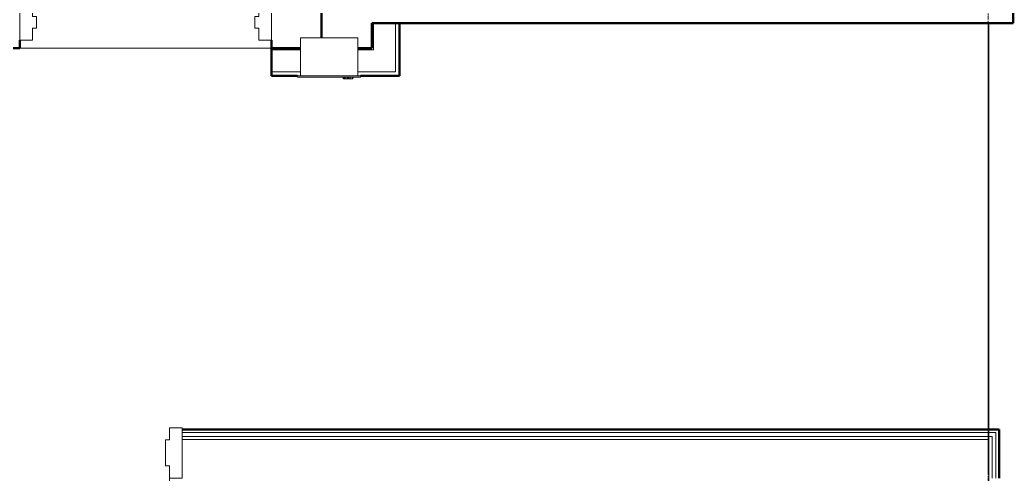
# Model space of a CAD drawing. Header units: inches. Extents: x -4235 to -464, y 9767 to 12344.
# Drawn here: x -3635.3 to -3477.3, y 11363.2 to 11435.5 of the extents above; entities that cross this region are included whole.
import ezdxf

# ---------------------------------------------------------------- set-up
doc = ezdxf.new("R2010")
doc.units = ezdxf.units.IN
doc.header["$MEASUREMENT"] = 0
doc.linetypes.add('Grid Line 1_2_', pattern=[0.875, 0.5, -0.125, 0.125, -0.125])
for name, color, linetype, lineweight in [('0-1', 7, 'Continuous', 5), ('0-3', 7, 'Continuous', 9), ('A-DOOR-1', 7, 'Continuous', 9), ('A-DOOR-2', 130, 'Continuous', 20), ('A-DOOR-FRAM-1', 130, 'Continuous', 20), ('A-FLOR-4', 192, 'Continuous', 9), ('A-WALL-1', 250, 'Continuous', 50), ('A-WALL-2', 50, 'Continuous', 13), ('A-WALL-3', 10, 'Continuous', 9), ('A-WALL-4', 254, 'Continuous', 9), ('E-FIRE-1', 7, 'Continuous', 9), ('I-WALL-1', 250, 'Continuous', 50), ('I-WALL-2', 10, 'Continuous', 9), ('I-WALL-3', 254, 'Continuous', 9), ('S-GRID-1', 1, 'Grid Line 1_2_', 9)]:
    doc.layers.add(name, color=color, linetype=linetype, lineweight=lineweight)

# ---------------------------------------------------------------- blocks, each defined once
blk = doc.blocks.new('HOLLOW METAL - UNIT DOOR-2191978-BACKGROUND - 2ND FLOOR')
at = {"layer": 'A-DOOR-1'}
blk.add_arc((18, 4.125), 36, 90, 180, dxfattribs=at)
at = {"layer": 'A-DOOR-2'}
for p, q in [((18, 40.125), (16.25, 40.125)), ((16.25, 40.125), (16.25, 4.125)), ((18, 4.125), (18, 40.125)), ((16.25, 4.125), (18, 4.125))]:
    blk.add_line(p, q, dxfattribs=at)
at = {"layer": 'A-DOOR-FRAM-1'}
for p, q in [((-18, 4.125), (-20, 4.125)), ((-20, 4.125), (-20, -3.875)), ((-18, 2.1875), (-18, 4.125)), ((18, 4.125), (18, 2.1875)), ((20, 4.125), (18, 4.125)), ((20, -3.875), (20, 4.125)), ((-17.375, 2.1875), (-18, 2.1875)), ((-17.375, -1.9375), (-17.375, 2.1875)), ((18, 2.1875), (17.375, 2.1875)), ((17.375, 2.1875), (17.375, -1.9375)), ((-18, -3.875), (-18, -1.9375)), ((-18, -1.9375), (-17.375, -1.9375)), ((17.375, -1.9375), (18, -1.9375)), ((18, -1.9375), (18, -3.875)), ((-20, -3.875), (-18, -3.875)), ((18, -3.875), (20, -3.875))]:
    blk.add_line(p, q, dxfattribs=at)
blk = doc.blocks.new('104416 - Fire Extinguishers - Wall - Class A - Light - 2A-2205784-BACKGROUND - 2ND FLOOR')
at = {"layer": 'E-FIRE-1'}
for p, q in [((13.19, 2.44), (13.19, 2.19)), ((23.19, 2.44), (13.19, 2.44)), ((13.19, 2.44), (23.19, 2.44)), ((13.19, 2.44), (13.19, 2.19)), ((23.19, 2.19), (13.19, 2.19)), ((13.63, -3.81), (13.63, 2.19)), ((14.41, 2.44), (14.41, 2.69)), ((14.44, 2.69), (14.84, 2.69)), ((14.44, 2.44), (14.44, 2.69)), ((14.84, 2.69), (15.03, 2.69)), ((14.84, 2.44), (14.84, 2.69)), ((15.03, 2.69), (15.11, 2.69)), ((15.03, 2.44), (15.03, 2.69)), ((15.11, 2.69), (15.24, 2.69)), ((15.11, 2.44), (15.11, 2.69)), ((15.24, 2.69), (15.51, 2.69)), ((15.24, 2.44), (15.24, 2.69)), ((15.51, 2.69), (15.73, 2.69)), ((15.51, 2.44), (15.51, 2.69)), ((15.73, 2.69), (15.87, 2.69)), ((15.73, 2.44), (15.73, 2.69)), ((15.87, 2.69), (15.91, 2.69)), ((15.87, 2.44), (15.87, 2.69)), ((15.91, 2.44), (15.91, 2.69)), ((15.94, 2.44), (15.94, 2.69)), ((22.75, 2.19), (22.75, -3.81)), ((23.19, 2.19), (23.19, 2.44)), ((23.19, 2.19), (23.19, 2.44)), ((22.75, -3.81), (13.63, -3.81))]:
    blk.add_line(p, q, dxfattribs=at)
blk = doc.blocks.new('CTR - 1st Phase - Common Walls_rvt-1-BACKGROUND - 2ND FLOOR')
at = {"layer": 'A-WALL-1'}
for p, q in [((-3579.32, 11434.99), (-3579.32, 11430.99)), ((-3574.95, 11434.99), (-3579.32, 11434.99)), ((-3574.95, 11430.99), (-3574.95, 11434.99)), ((-3590.7, 11430.99), (-3595.32, 11430.99)), ((-3595.32, 11430.99), (-3595.32, 11426.61)), ((-3579.32, 11430.99), (-3581.57, 11430.99)), ((-3574.95, 11427.24), (-3574.95, 11430.99)), ((-3595.32, 11426.61), (-3591.14, 11426.61)), ((-3581.14, 11426.61), (-3574.95, 11426.61)), ((-3574.95, 11426.61), (-3574.95, 11427.24))]:
    blk.add_line(p, q, dxfattribs=at)
at = {"layer": 'A-WALL-2'}
for p, q in [((-3579.07, 11430.99), (-3579.07, 11434.99)), ((-3575.57, 11430.99), (-3575.57, 11434.99)), ((-3590.7, 11430.74), (-3595.32, 11430.74)), ((-3579.07, 11430.74), (-3581.57, 11430.74)), ((-3579.07, 11430.99), (-3579.07, 11430.74)), ((-3575.57, 11430.99), (-3575.57, 11430.74)), ((-3575.57, 11430.74), (-3575.57, 11427.24)), ((-3590.7, 11427.24), (-3595.32, 11427.24)), ((-3575.57, 11427.24), (-3581.57, 11427.24)), ((-3480.05, 11369.86), (-3609.52, 11369.86)), ((-3480.05, 11369.86), (-3480.05, 11369.24)), ((-3480.67, 11369.24), (-3609.52, 11369.24)), ((-3481.17, 11368.74), (-3609.52, 11368.74)), ((-3481.17, 11368.74), (-3481.17, 11363.24)), ((-3480.67, 11369.24), (-3480.67, 11368.74)), ((-3480.67, 11368.74), (-3480.67, 11362.61)), ((-3480.05, 11369.24), (-3480.05, 11362.61))]:
    blk.add_line(p, q, dxfattribs=at)
at = {"layer": 'A-WALL-3'}
for p, q in [((-3579.32, 11434.99), (-3579.32, 11430.99)), ((-3579.32, 11434.99), (-3574.95, 11434.99)), ((-3590.7, 11430.99), (-3595.32, 11430.99)), ((-3579.32, 11430.99), (-3581.57, 11430.99)), ((-3591.14, 11426.61), (-3590.7, 11426.61)), ((-3581.57, 11426.61), (-3581.14, 11426.61))]:
    blk.add_line(p, q, dxfattribs=at)
at = {"layer": 'A-WALL-4'}
for p, q in [((-3574.95, 11430.99), (-3574.95, 11434.99)), ((-3595.32, 11430.99), (-3595.32, 11426.61)), ((-3574.95, 11430.99), (-3574.95, 11426.61)), ((-3595.32, 11426.61), (-3591.14, 11426.61)), ((-3581.14, 11426.61), (-3574.95, 11426.61))]:
    blk.add_line(p, q, dxfattribs=at)
at = {"layer": 'I-WALL-1'}
for p, q in [((-3479.55, 11370.36), (-3609.52, 11370.36)), ((-3479.55, 11369.86), (-3479.55, 11370.36)), ((-3479.55, 11362.61), (-3479.55, 11369.86))]:
    blk.add_line(p, q, dxfattribs=at)
at = {"layer": 'I-WALL-2'}
blk.add_line((-3609.52, 11362.61), (-3609.52, 11370.36), dxfattribs=at)
at = {"layer": 'I-WALL-3'}
for q in [(-3609.52, 11370.36), (-3479.55, 11362.61)]:
    blk.add_line((-3479.55, 11370.36), q, dxfattribs=at)
at = {"layer": '0-3', "rotation": 180}
for name, p in [('104416 - Fire Extinguishers - Wall - Class A - Light - 2A-2205784-BACKGROUND - 2ND FLOOR', (-3567.95, 11428.8)), ('HOLLOW METAL - UNIT DOOR-2191978-BACKGROUND - 2ND FLOOR', (-3629.52, 11366.74))]:
    blk.add_blockref(name, p, dxfattribs=at)
blk = doc.blocks.new('HOLLOW METAL - STAIR DOOR 3-0 x 7-0-2453423-BACKGROUND - 2ND FLOOR')
at = {"layer": 'A-DOOR-1'}
blk.add_arc((18, 3.25), 36, 90, 180, dxfattribs=at)
at = {"layer": 'A-DOOR-2'}
for p, q in [((18, 39.25), (16.25, 39.25)), ((16.25, 39.25), (16.25, 3.25)), ((18, 3.25), (18, 39.25)), ((16.25, 3.25), (18, 3.25))]:
    blk.add_line(p, q, dxfattribs=at)
at = {"layer": 'A-DOOR-FRAM-1'}
for p, q in [((-18, 3.25), (-20, 3.25)), ((-20, 3.25), (-20, -2.5)), ((-18, 1.3125), (-18, 3.25)), ((18, 3.25), (18, 1.3125)), ((20, 3.25), (18, 3.25)), ((20, -2.5), (20, 3.25)), ((-17.375, 1.3125), (-18, 1.3125)), ((-17.375, -0.5625), (-17.375, 1.3125)), ((18, 1.3125), (17.375, 1.3125)), ((17.375, 1.3125), (17.375, -0.5625)), ((-18, -2.5), (-18, -0.5625)), ((-18, -0.5625), (-17.375, -0.5625)), ((17.375, -0.5625), (18, -0.5625)), ((18, -0.5625), (18, -2.5)), ((-20, -2.5), (-18, -2.5)), ((18, -2.5), (20, -2.5))]:
    blk.add_line(p, q, dxfattribs=at)
blk = doc.blocks.new('CTR - 1st Phase -Stairs _ Elevators_rvt-1-BACKGROUND - 2ND FLOOR')
at = {"layer": 'A-WALL-1'}
for p, q in [((-3587.32, 11542.99), (-3587.32, 11432.61)), ((-3477.32, 11434.99), (-3477.32, 11466.43)), ((-3587.32, 11432.61), (-3587.32, 11438.99)), ((-3579.32, 11434.99), (-3485.32, 11434.99)), ((-3579.32, 11430.99), (-3579.32, 11434.99)), ((-3485.32, 11434.99), (-3477.32, 11434.99)), ((-3635.32, 11430.99), (-3635.32, 11432.24)), ((-3595.32, 11432.24), (-3595.32, 11430.99)), ((-3827.32, 11430.99), (-3635.32, 11430.99)), ((-3595.32, 11430.99), (-3590.7, 11430.99)), ((-3581.57, 11430.99), (-3579.32, 11430.99))]:
    blk.add_line(p, q, dxfattribs=at)
at = {"layer": '0-3'}
blk.add_blockref('HOLLOW METAL - STAIR DOOR 3-0 x 7-0-2453423-BACKGROUND - 2ND FLOOR', (-3615.32, 11434.74), dxfattribs=at)

msp = doc.modelspace()

# ---------------------------------------------------------------- linework, layer by layer
at = {"layer": 'A-FLOR-4'}
for p, q in [((-3477.32, 11466.68), (-3477.32, 11434.99)), ((-3579.32, 11434.99), (-3579.32, 11430.99)), ((-3477.32, 11434.99), (-3579.32, 11434.99)), ((-3481.32, 11434.99), (-3481.32, 11369.87)), ((-3481.17, 11369.87), (-3481.17, 11434.99)), ((-3590.7, 11430.99), (-3827.32, 11430.99)), ((-3579.32, 11430.99), (-3581.57, 11430.99)), ((-3481.32, 11369.86), (-3481.32, 11369.24)), ((-3481.17, 11369.24), (-3481.17, 11369.86)), ((-3481.32, 11369.24), (-3481.32, 11368.74)), ((-3481.32, 11368.74), (-3481.32, 11363.24)), ((-3481.17, 11369.24), (-3481.17, 11027.44)), ((-3481.32, 11363.24), (-3481.17, 11363.24))]:
    msp.add_line(p, q, dxfattribs=at)
at = {"layer": 'S-GRID-1'}
msp.add_line((-3481.32, 9836.18), (-3481.32, 12294.59), dxfattribs=at)

# ---------------------------------------------------------------- block references
at = {"layer": '0-1'}
for name in ['CTR - 1st Phase - Common Walls_rvt-1-BACKGROUND - 2ND FLOOR', 'CTR - 1st Phase -Stairs _ Elevators_rvt-1-BACKGROUND - 2ND FLOOR']:
    msp.add_blockref(name, (0, 0), dxfattribs=at)

doc.saveas('drawing.dxf')
